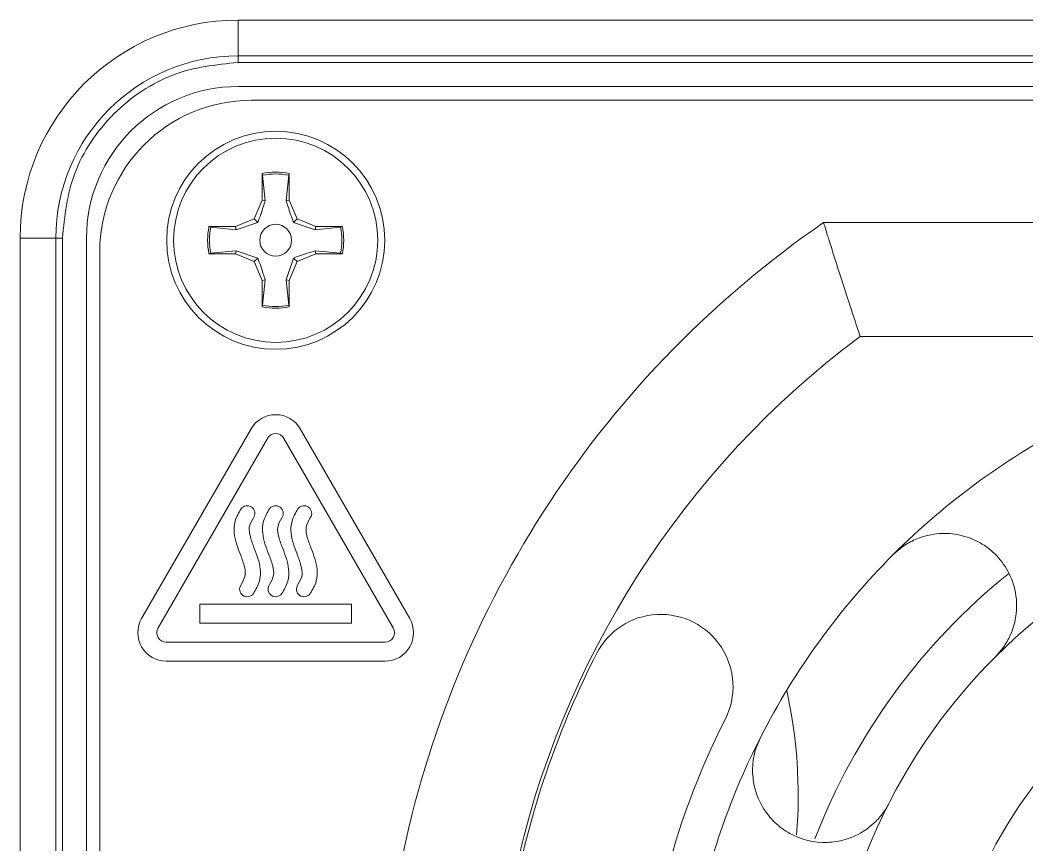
# Model space of a CAD drawing. Header units: millimetres. Extents: x 6 to 425, y 6 to 273.
# Drawn here: x 45.69 to 58.97, y 143.4 to 154.27 of the extents above; entities that cross this region are included whole.
import ezdxf

# ---------------------------------------------------------------- set-up
doc = ezdxf.new("R2010")
doc.units = ezdxf.units.MM

msp = doc.modelspace()

# ---------------------------------------------------------------- linework, layer by layer
at = {"color": 7, "linetype": 'Continuous', "lineweight": 15}
for p, q in [((107.3146, 154.2735), (48.5646, 154.2735)), ((48.5646, 154.2735), (48.5646, 153.8029)), ((107.3146, 154.2735), (48.5646, 154.2735)), ((48.5646, 154.2735), (48.5646, 154.2735)), ((107.3146, 153.8029), (48.5646, 153.8029)), ((48.5646, 153.8029), (48.5646, 153.716)), ((107.3146, 153.716), (48.5646, 153.716)), ((107.3146, 153.3986), (48.5646, 153.3986)), ((48.7396, 153.2161), (107.1396, 153.2161)), ((48.8801, 152.2504), (48.8877, 152.2281)), ((48.8801, 151.9005), (48.8801, 152.2504)), ((48.9214, 151.8922), (48.8877, 152.2281)), ((49.2314, 152.2281), (49.1977, 151.8922)), ((49.2391, 152.2504), (49.2314, 152.2281)), ((49.2391, 152.2504), (49.2391, 151.9005)), ((48.7776, 151.653), (48.8801, 151.9005)), ((48.9214, 151.8922), (48.8801, 151.9005)), ((49.1977, 151.8922), (49.2391, 151.9005)), ((49.3416, 151.653), (49.2391, 151.9005)), ((48.7776, 151.653), (48.5302, 151.5505)), ((48.7776, 151.653), (48.8252, 151.6054)), ((49.3416, 151.653), (49.2939, 151.6054)), ((49.589, 151.5505), (49.3416, 151.653)), ((48.1802, 151.5505), (48.5302, 151.5505)), ((48.1802, 151.5505), (48.2025, 151.5429)), ((48.2025, 151.5429), (48.5384, 151.5092)), ((48.5384, 151.5092), (48.5302, 151.5505)), ((48.5384, 151.5092), (48.8252, 151.6054)), ((49.5808, 151.5092), (49.2939, 151.6054)), ((49.589, 151.5505), (49.5808, 151.5092)), ((49.5808, 151.5092), (49.9166, 151.5429)), ((49.589, 151.5505), (49.9389, 151.5505)), ((49.9389, 151.5505), (49.9166, 151.5429)), ((56.2849, 151.6036), (71.5942, 151.6036)), ((45.6896, 151.3986), (45.6896, 129.5836)), ((46.1603, 151.3986), (45.6896, 151.3986)), ((45.6896, 151.3986), (45.6896, 129.5836)), ((45.6896, 151.3986), (45.6896, 151.3986)), ((46.1603, 151.3986), (46.1603, 129.5836)), ((46.2471, 151.3986), (46.1603, 151.3986)), ((46.2471, 151.3986), (46.2471, 129.5836)), ((46.5646, 151.3986), (46.5646, 129.5836)), ((48.5384, 151.2329), (48.2025, 151.1992)), ((48.5302, 151.1916), (48.5384, 151.2329)), ((48.5384, 151.2329), (48.8252, 151.1367)), ((49.5808, 151.2329), (49.589, 151.1916)), ((49.9166, 151.1992), (49.5808, 151.2329)), ((46.7396, 129.7661), (46.7396, 151.2161)), ((48.1802, 151.1916), (48.2025, 151.1992)), ((48.5302, 151.1916), (48.1802, 151.1916)), ((48.5302, 151.1916), (48.7776, 151.0891)), ((48.7776, 151.0891), (48.8252, 151.1367)), ((48.7776, 151.0891), (48.8801, 150.8416)), ((49.1977, 150.8499), (49.2939, 151.1367)), ((49.2391, 150.8416), (49.3416, 151.0891)), ((49.3416, 151.0891), (49.2939, 151.1367)), ((49.3416, 151.0891), (49.589, 151.1916)), ((49.9389, 151.1916), (49.589, 151.1916)), ((49.9389, 151.1916), (49.9166, 151.1992)), ((48.9214, 150.8499), (48.8801, 150.8416)), ((48.8801, 150.4917), (48.8801, 150.8416)), ((48.8877, 150.514), (48.9214, 150.8499)), ((49.1977, 150.8499), (49.2314, 150.514)), ((49.2391, 150.8416), (49.1977, 150.8499)), ((49.2391, 150.8416), (49.2391, 150.4917)), ((48.8801, 150.4917), (48.8877, 150.514)), ((49.2391, 150.4917), (49.2314, 150.514)), ((71.1124, 150.1036), (56.7667, 150.1036)), ((48.7348, 148.8836), (47.2914, 146.3836)), ((50.8277, 146.3836), (49.3843, 148.8836)), ((48.9513, 148.7586), (47.5079, 146.2586)), ((50.6112, 146.2586), (49.1678, 148.7586)), ((48.0596, 146.5711), (50.0596, 146.5711)), ((48.0596, 146.5711), (48.0596, 146.3211)), ((50.0596, 146.5711), (50.0596, 146.3211)), ((48.0596, 146.3211), (50.0596, 146.3211)), ((47.6162, 146.0711), (50.5029, 146.0711)), ((47.6162, 145.8211), (50.5029, 145.8211))]:
    msp.add_line(p, q, dxfattribs=at)
for centre, radius in [((49.0596, 151.3711), 1.4375), ((49.0596, 151.3711), 0.2101), ((63.9396, 140.4911), 7.62), ((63.9396, 140.4911), 6.12)]:
    msp.add_circle(centre, radius, dxfattribs=at)
for centre, radius, start, end in [((48.5646, 151.3986), 2.8749, 90, 180), ((48.5646, 151.3986), 2.8749, 90, 180), ((48.5646, 151.3986), 2.4043, 90, 180), ((48.5646, 151.3986), 2, 90, 180), ((48.7396, 151.2161), 2, 90, 180), ((49.0596, 151.3711), 1.3462, 0, 180), ((49.0596, 151.3711), 0.8975, 78.46304, 101.53696), ((49.0596, 151.3711), 0.8741, 78.66038, 101.33962), ((49.0596, 151.3711), 0.8975, 168.46304, 191.53696), ((49.0596, 151.3711), 0.8741, 168.66038, 191.33962), ((49.0596, 151.3711), 0.8741, 348.66038, 11.33962), ((49.0596, 151.3711), 0.8975, 348.46304, 11.53696), ((63.9396, 140.4911), 13.4938, 124.56032, 168.63867), ((49.0596, 151.3711), 1.3462, 180, 0), ((49.0596, 151.3711), 0.8975, 258.46304, 281.53696), ((49.0596, 151.3711), 0.8741, 258.66038, 281.33962), ((49.0596, 148.6961), 0.375, 30, 150), ((63.9396, 140.4911), 9.525, 117, 135), ((49.0596, 148.6961), 0.125, 30, 150), ((48.6846, 147.7711), 0.1, 323.8542, 143.8542), ((49.0596, 147.7711), 0.1, 323.8542, 143.8542), ((49.4346, 147.7711), 0.1, 323.8542, 143.8542), ((63.9396, 140.4911), 9.525, 135, 153), ((63.9396, 140.4911), 8.3217, 128.83055, 158.97825), ((48.6846, 146.7711), 0.1, 143.8542, 323.8542), ((49.0596, 146.7711), 0.1, 143.8542, 323.8542), ((49.4346, 146.7711), 0.1, 143.8542, 323.8542), ((47.6162, 146.1961), 0.375, 150, 270), ((50.5029, 146.1961), 0.375, 270, 30), ((54.1385, 145.4849), 0.9525, 333, 153), ((47.6162, 146.1961), 0.125, 150, 270), ((50.5029, 146.1961), 0.125, 270, 30), ((63.9396, 140.4911), 11.9525, 153, 168.4245), ((49.6005, 144.0538), 6.35, 355.29196, 12.56734), ((63.9396, 140.4911), 10.0475, 153, 166.2905), ((63.9396, 140.4911), 9.525, 153, 168.33127)]:
    msp.add_arc(centre, radius, start, end, dxfattribs=at)
at = {"color": 8, "linetype": 'Continuous', "lineweight": 15}
msp.add_arc((63.9396, 140.4911), 11.9938, 126.73034, 167.96341, dxfattribs=at)
at = {"color": 7, "linetype": 'Continuous', "lineweight": 15}
for points, knots in [([(48.5646, 153.716), (48.273, 153.685), (47.8246, 153.6374), (47.285, 153.3484), (46.9138, 153.0493), (46.6147, 152.6781), (46.3257, 152.1385), (46.2781, 151.6901), (46.2471, 151.3986)], [0, 0, 0, 0, 0.2394568, 0.3683607, 0.5, 0.6316393, 0.7605432, 1, 1, 1, 1]), ([(48.8252, 151.6054), (48.85, 151.6769), (48.8852, 151.7783), (48.9132, 151.8663), (48.9214, 151.8922)], [0, 0, 0, 0, 0.7055493, 1, 1, 1, 1]), ([(49.2939, 151.6054), (49.2691, 151.6769), (49.2339, 151.7783), (49.206, 151.8663), (49.1977, 151.8922)], [0, 0, 0, 0, 0.7055493, 1, 1, 1, 1]), ([(56.2849, 151.6036), (56.2897, 151.588), (56.2994, 151.557), (56.3746, 151.3163), (56.4876, 150.9595), (56.6238, 150.537), (56.7217, 150.2391), (56.766, 150.1058), (56.7667, 150.1036)], [0, 0, 0, 0, 0.202207, 0.4042795, 0.6101505, 0.824902, 0.9970567, 1, 1, 1, 1]), ([(49.2939, 151.1367), (49.3654, 151.1615), (49.4668, 151.1967), (49.5548, 151.2247), (49.5808, 151.2329)], [0, 0, 0, 0, 0.7055493, 1, 1, 1, 1]), ([(48.8252, 151.1367), (48.85, 151.0652), (48.8852, 150.9638), (48.9132, 150.8758), (48.9214, 150.8499)], [0, 0, 0, 0, 0.7055493, 1, 1, 1, 1]), ([(48.6038, 147.83), (48.5726, 147.7775), (48.5135, 147.6782), (48.5031, 147.4631), (48.5776, 147.2717), (48.6441, 147.0958), (48.6721, 146.9498), (48.6271, 146.8709), (48.6038, 146.83)], [0, 0, 0, 0, 0.1723598, 0.3253833, 0.5954218, 0.7488626, 0.8700267, 1, 1, 1, 1]), ([(48.9788, 147.83), (48.9476, 147.7775), (48.8885, 147.6782), (48.8781, 147.4631), (48.9526, 147.2717), (49.0191, 147.0958), (49.0471, 146.9498), (49.0021, 146.8709), (48.9788, 146.83)], [0, 0, 0, 0, 0.1723598, 0.3253833, 0.5954218, 0.7488626, 0.8700267, 1, 1, 1, 1]), ([(49.3538, 147.83), (49.3226, 147.7775), (49.2635, 147.6782), (49.2531, 147.4631), (49.3276, 147.2717), (49.3941, 147.0958), (49.4221, 146.9498), (49.3771, 146.8709), (49.3538, 146.83)], [0, 0, 0, 0, 0.1723598, 0.3253833, 0.5954218, 0.7488626, 0.8700267, 1, 1, 1, 1]), ([(48.7653, 147.7121), (48.742, 147.6712), (48.6971, 147.5923), (48.725, 147.4463), (48.7915, 147.2704), (48.866, 147.079), (48.8556, 146.8639), (48.7966, 146.7646), (48.7653, 146.7121)], [0, 0, 0, 0, 0.1299733, 0.2511374, 0.4045782, 0.6746167, 0.8276402, 1, 1, 1, 1]), ([(49.1403, 147.7121), (49.117, 147.6712), (49.0721, 147.5923), (49.1, 147.4463), (49.1665, 147.2704), (49.241, 147.079), (49.2306, 146.8639), (49.1716, 146.7646), (49.1403, 146.7121)], [0, 0, 0, 0, 0.1299733, 0.2511374, 0.4045782, 0.6746167, 0.8276402, 1, 1, 1, 1]), ([(49.5153, 147.7121), (49.492, 147.6712), (49.4471, 147.5923), (49.475, 147.4463), (49.5415, 147.2704), (49.616, 147.079), (49.6056, 146.8639), (49.5466, 146.7646), (49.5153, 146.7121)], [0, 0, 0, 0, 0.1299733, 0.2511374, 0.4045782, 0.6746167, 0.8276402, 1, 1, 1, 1]), ([(58.5514, 145.8792), (58.5879, 145.9197), (58.6697, 146.0106), (58.7688, 146.1938), (58.8457, 146.4677), (58.8241, 146.7647), (58.7088, 147.047), (58.5401, 147.2538), (58.3299, 147.4029), (58.0965, 147.4918), (57.8209, 147.5185), (57.5543, 147.4625), (57.337, 147.3456), (57.2454, 147.2632), (57.2044, 147.2262)], [0, 0, 0, 0, 0.0361057, 0.0809743, 0.1525663, 0.2891034, 0.4101062, 0.5344531, 0.6328584, 0.7334027, 0.8253957, 0.9183542, 0.9634228, 1, 1, 1, 1]), ([(55.4527, 144.8153), (55.4276, 144.7578), (55.3774, 144.6429), (55.3422, 144.4329), (55.3575, 144.1592), (55.4655, 143.8966), (55.6383, 143.6839), (55.9104, 143.4867), (56.2267, 143.4064), (56.5893, 143.4605), (56.8261, 143.5683), (57.0201, 143.7491), (57.1057, 143.8663), (57.1434, 143.9377), (57.1501, 143.9505)], [0, 0, 0, 0, 0.0416005, 0.0830273, 0.1522701, 0.2683103, 0.3692352, 0.4728168, 0.6912212, 0.7827984, 0.9024508, 0.9462094, 0.9904059, 1, 1, 1, 1])]:
    msp.add_open_spline(points, degree=3, knots=knots, dxfattribs=at)

doc.saveas('drawing.dxf')
